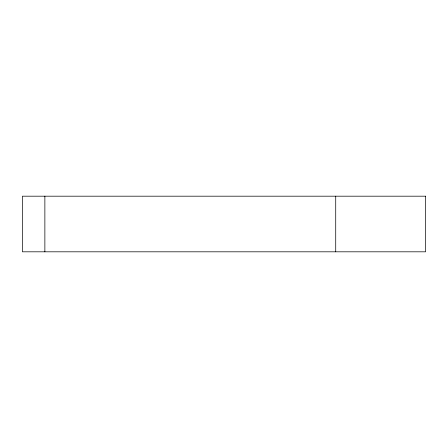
<?xml version="1.0" encoding="UTF-8"?>
<svg xmlns="http://www.w3.org/2000/svg" width="448" height="448" viewBox="0 0 448 448"><rect width="100%" height="100%" fill="white"/><g stroke="black" fill="none" stroke-linecap="round" stroke-linejoin="round"><path stroke-width="0.67" d="M335.72 196.19L335.72 251.81M44.867 196.19L44.867 251.81M425.6 196.19L22.4 196.19L22.4 251.81L425.6 251.81L425.6 196.19"/></g></svg>
